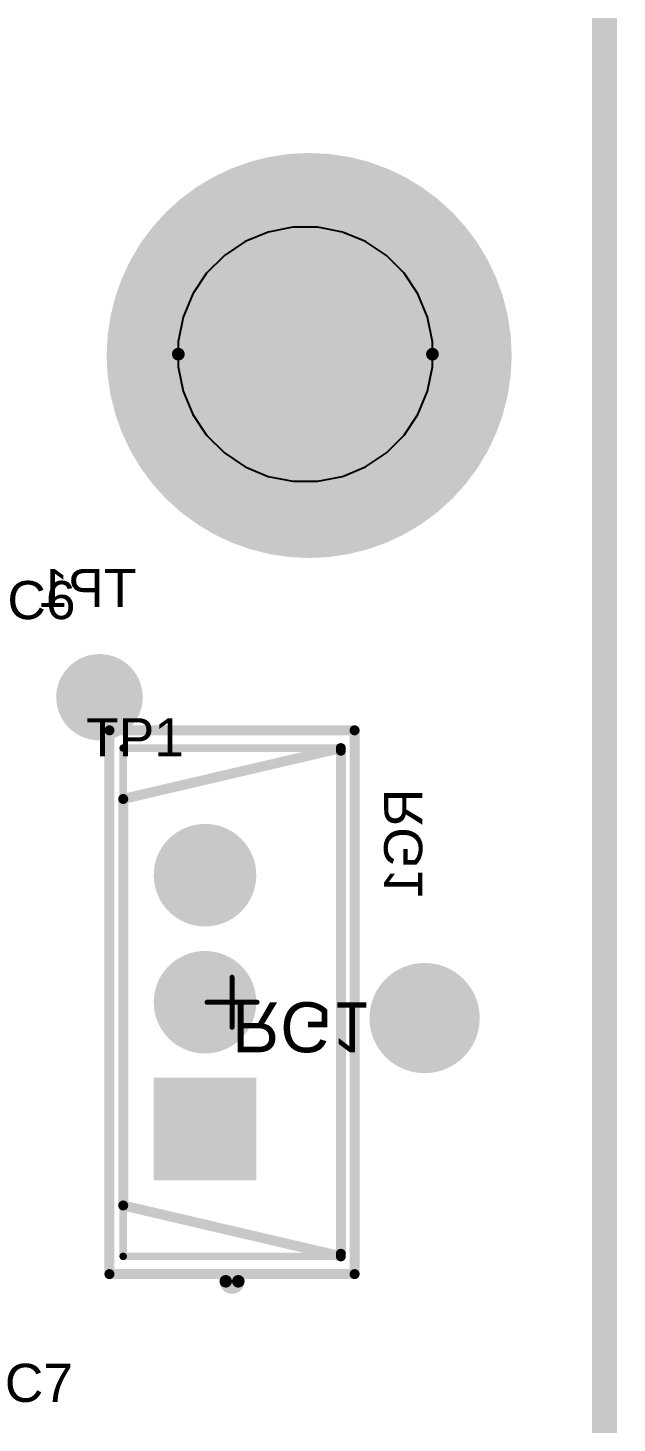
# Model space of a CAD drawing. Header units: millimetres. Extents: x 54 to 247, y 53 to 195.
# Drawn here: x 234.81 to 246.59, y 134.56 to 162.45 of the extents above; entities that cross this region are included whole.
import ezdxf

# ---------------------------------------------------------------- set-up
doc = ezdxf.new("R2010")
doc.units = ezdxf.units.MM
for name, color, linetype in [('BottomOverlay', 54, 'Continuous'), ('BottomSolder', 6, 'Continuous'), ('Mechanical1', 6, 'Continuous'), ('Mechanical10', 56, 'Continuous'), ('Mechanical11', 56, 'Continuous'), ('Mechanical12', 56, 'Continuous'), ('Mechanical14', 56, 'Continuous'), ('Mechanical15', 56, 'Continuous'), ('Mechanical6', 56, 'Continuous'), ('Mechanical7', 56, 'Continuous'), ('MultiLayer', 9, 'Continuous'), ('PadHoleLayer', 156, 'Continuous'), ('TopSolder', 216, 'Continuous')]:
    doc.layers.add(name, color=color, linetype=linetype)
doc.styles.add('Arial', font='arial.ttf', dxfattribs={"height": 0.2})

# ---------------------------------------------------------------- blocks, each defined once
blk = doc.blocks.new('T____P_____B_254')
at = {"layer": 'BottomSolder'}
h = blk.add_hatch(color=6, dxfattribs=at)
edge = h.paths.add_edge_path()
edge.add_arc((0, 0), 0.864, 0, 360)
at = {"layer": 'MultiLayer'}
h = blk.add_hatch(color=9, dxfattribs=at)
edge = h.paths.add_edge_path()
edge.add_arc((0, 0), 0.762, 0, 360)
at = {"layer": 'PadHoleLayer'}
h = blk.add_hatch(color=156, dxfattribs=at)
edge = h.paths.add_edge_path()
edge.add_arc((0, 0), 0.381, 0, 360)
at = {"layer": 'TopSolder'}
h = blk.add_hatch(color=216, dxfattribs=at)
edge = h.paths.add_edge_path()
edge.add_arc((0, 0), 0.864, 0, 360)
blk = doc.blocks.new('F_________LM7805CT_0_B_259')
at = {"layer": 'BottomSolder'}
h = blk.add_hatch(color=6, dxfattribs=at)
edge = h.paths.add_edge_path()
edge.add_arc((-0.54, 2.54), 1.025, 0, 360)
h = blk.add_hatch(color=6, dxfattribs=at)
edge = h.paths.add_edge_path()
edge.add_arc((-0.54, 0), 1.025, 0, 360)
blk.add_hatch(color=6, dxfattribs=at).paths.add_polyline_path([(-1.565, -1.51), (0.485, -1.51), (0.485, -3.56), (-1.565, -3.56)])
at = {"layer": 'MultiLayer'}
h = blk.add_hatch(color=9, dxfattribs=at)
edge = h.paths.add_edge_path()
edge.add_arc((-0.54, 2.54), 1.025, 0, 360)
h = blk.add_hatch(color=9, dxfattribs=at)
edge = h.paths.add_edge_path()
edge.add_arc((-0.54, 0), 1.025, 0, 360)
blk.add_hatch(color=9, dxfattribs=at).paths.add_polyline_path([(-1.565, -1.51), (0.485, -1.51), (0.485, -3.56), (-1.565, -3.56)])
at = {"layer": 'PadHoleLayer'}
h = blk.add_hatch(color=156, dxfattribs=at)
edge = h.paths.add_edge_path()
edge.add_arc((-0.54, 2.54), 0.675, 0, 360)
h = blk.add_hatch(color=156, dxfattribs=at)
edge = h.paths.add_edge_path()
edge.add_arc((-0.54, 0), 0.675, 0, 360)
h = blk.add_hatch(color=156, dxfattribs=at)
edge = h.paths.add_edge_path()
edge.add_arc((-0.54, -2.535), 0.675, 0, 360)
at = {"layer": 'TopSolder'}
h = blk.add_hatch(color=216, dxfattribs=at)
edge = h.paths.add_edge_path()
edge.add_arc((-0.54, 2.54), 1.025, 0, 360)
h = blk.add_hatch(color=216, dxfattribs=at)
edge = h.paths.add_edge_path()
edge.add_arc((-0.54, 0), 1.025, 0, 360)
blk.add_hatch(color=216, dxfattribs=at).paths.add_polyline_path([(-1.565, -1.51), (0.485, -1.51), (0.485, -3.56), (-1.565, -3.56)])
at = {"layer": 'BottomOverlay', "const_width": 0.2}
for points in [[(-2.175, 4.063), (2.175, 5.079)], [(2.175, -5.029), (2.175, 5.029)], [(-2.175, -4.063), (-2.175, 4.063)], [(-2.175, -4.063), (2.175, -5.079)]]:
    blk.add_lwpolyline(points, dxfattribs=at)
at = {"layer": 'BottomOverlay'}
for points, const_width in [([(2.125, 5.079, 1), (2.225, 5.079, 1)], 0.1), ([(2.125, 5.029, 1), (2.225, 5.029, 1)], 0.1), ([(-2.225, 4.063, 1), (-2.125, 4.063, 1)], 0.1), ([(-2.225, 4.063, 1), (-2.125, 4.063, 1)], 0.1), ([(-2.225, -4.063, 1), (-2.125, -4.063, 1)], 0.1), ([(-2.225, -4.063, 1), (-2.125, -4.063, 1)], 0.1), ([(2.125, -5.029, 1), (2.225, -5.029, 1)], 0.1), ([(2.125, -5.079, 1), (2.225, -5.079, 1)], 0.1), ([(0.125, -5.579, 1), (-0.125, -5.579, 1)], 0.25), ([(-0.188, -5.579, 1), (-0.063, -5.579, 1)], 0.125), ([(0.063, -5.579, 1), (0.188, -5.579, 1)], 0.125)]:
    blk.add_lwpolyline(points, format="xyb", close=True, dxfattribs=dict(at, const_width=const_width))
at = {"layer": 'Mechanical10', "const_width": 0.2}
for points in [[(-2.45, -5.435), (-2.45, 5.435)], [(-2.45, 5.435), (2.45, 5.435)], [(2.45, -5.435), (2.45, 5.435)], [(-2.45, -5.435), (2.45, -5.435)]]:
    blk.add_lwpolyline(points, dxfattribs=at)
at = {"layer": 'Mechanical10', "const_width": 0.1}
for points in [[(-2.5, 5.435, 1), (-2.4, 5.435, 1)], [(-2.5, 5.435, 1), (-2.4, 5.435, 1)], [(2.4, 5.435, 1), (2.5, 5.435, 1)], [(2.4, 5.435, 1), (2.5, 5.435, 1)], [(-2.5, -5.435, 1), (-2.4, -5.435, 1)], [(-2.5, -5.435, 1), (-2.4, -5.435, 1)], [(2.4, -5.435, 1), (2.5, -5.435, 1)], [(2.4, -5.435, 1), (2.5, -5.435, 1)]]:
    blk.add_lwpolyline(points, format="xyb", close=True, dxfattribs=at)
at = {"layer": 'Mechanical12', "const_width": 0.15}
for points in [[(-2.175, -5.08), (-2.175, 5.08)], [(-2.175, 5.08), (2.175, 5.08)], [(2.175, -5.08), (2.175, 5.08)], [(-2.175, -5.08), (2.175, -5.08)]]:
    blk.add_lwpolyline(points, dxfattribs=at)
at = {"layer": 'Mechanical12', "const_width": 0.075}
for points in [[(-2.213, 5.08, 1), (-2.138, 5.08, 1)], [(-2.213, 5.08, 1), (-2.138, 5.08, 1)], [(2.138, 5.08, 1), (2.213, 5.08, 1)], [(2.138, 5.08, 1), (2.213, 5.08, 1)], [(-2.213, -5.08, 1), (-2.138, -5.08, 1)], [(-2.213, -5.08, 1), (-2.138, -5.08, 1)], [(2.138, -5.08, 1), (2.213, -5.08, 1)], [(2.138, -5.08, 1), (2.213, -5.08, 1)]]:
    blk.add_lwpolyline(points, format="xyb", close=True, dxfattribs=at)
at = {"layer": 'Mechanical15'}
for points, const_width in [([(-2.45, -5.435), (-2.45, 5.435)], 0.2), ([(-2.45, 5.435), (2.45, 5.435)], 0.2), ([(2.45, -5.435), (2.45, 5.435)], 0.2), ([(0, -0.5), (0, 0.5)], 0.1), ([(-0.5, 0), (0.5, 0)], 0.1), ([(-2.45, -5.435), (2.45, -5.435)], 0.2)]:
    blk.add_lwpolyline(points, dxfattribs=dict(at, const_width=const_width))
for points, const_width in [([(-2.5, 5.435, 1), (-2.4, 5.435, 1)], 0.1), ([(-2.5, 5.435, 1), (-2.4, 5.435, 1)], 0.1), ([(2.4, 5.435, 1), (2.5, 5.435, 1)], 0.1), ([(2.4, 5.435, 1), (2.5, 5.435, 1)], 0.1), ([(-0.025, 0.5, 1), (0.025, 0.5, 1)], 0.05), ([(-0.525, 0, 1), (-0.475, 0, 1)], 0.05), ([(0.475, 0, 1), (0.525, 0, 1)], 0.05), ([(-0.025, -0.5, 1), (0.025, -0.5, 1)], 0.05), ([(-2.5, -5.435, 1), (-2.4, -5.435, 1)], 0.1), ([(-2.5, -5.435, 1), (-2.4, -5.435, 1)], 0.1), ([(2.4, -5.435, 1), (2.5, -5.435, 1)], 0.1), ([(2.4, -5.435, 1), (2.5, -5.435, 1)], 0.1)]:
    blk.add_lwpolyline(points, format="xyb", close=True, dxfattribs=dict(at, const_width=const_width))
at = {"layer": 'Mechanical10', "text_generation_flag": 2}
blk.add_text('RG1', height=1, rotation=180, dxfattribs=at).set_placement((0, 0))

msp = doc.modelspace()

# ---------------------------------------------------------------- hatches: boundary and pattern name
at = {"layer": 'BottomSolder'}
h = msp.add_hatch(color=6, dxfattribs=at)
edge = h.paths.add_edge_path()
edge.add_arc((242.743, 142.66), 1.102, 0, 360)
at = {"layer": 'Mechanical10'}
h = msp.add_hatch(color=56, dxfattribs=at)
edge = h.paths.add_edge_path()
edge.add_arc((240.36, 155.931), 3.048, 0, 360)
h = msp.add_hatch(color=56, dxfattribs=at)
edge = h.paths.add_edge_path()
edge.add_arc((237.312, 155.931), 0.508, 0, 360)
h = msp.add_hatch(color=56, dxfattribs=at)
edge = h.paths.add_edge_path()
edge.add_arc((243.408, 155.931), 0.508, 0, 360)
at = {"layer": 'Mechanical11'}
h = msp.add_hatch(color=56, dxfattribs=at)
edge = h.paths.add_edge_path()
edge.add_arc((240.436, 155.905), 3.048, 0, 360)
h = msp.add_hatch(color=56, dxfattribs=at)
edge = h.paths.add_edge_path()
edge.add_arc((237.388, 155.905), 0.508, 0, 360)
h = msp.add_hatch(color=56, dxfattribs=at)
edge = h.paths.add_edge_path()
edge.add_arc((243.484, 155.905), 0.508, 0, 360)
at = {"layer": 'MultiLayer'}
h = msp.add_hatch(color=9, dxfattribs=at)
edge = h.paths.add_edge_path()
edge.add_arc((242.743, 142.66), 1, 0, 360)
at = {"layer": 'PadHoleLayer'}
h = msp.add_hatch(color=156, dxfattribs=at)
edge = h.paths.add_edge_path()
edge.add_arc((240.36, 155.931), 3.048, 0, 360)
h = msp.add_hatch(color=156, dxfattribs=at)
edge = h.paths.add_edge_path()
edge.add_arc((240.436, 155.905), 3.048, 0, 360)
h = msp.add_hatch(color=156, dxfattribs=at)
edge = h.paths.add_edge_path()
edge.add_arc((237.312, 155.931), 0.508, 0, 360)
h = msp.add_hatch(color=156, dxfattribs=at)
edge = h.paths.add_edge_path()
edge.add_arc((237.388, 155.905), 0.508, 0, 360)
h = msp.add_hatch(color=156, dxfattribs=at)
edge = h.paths.add_edge_path()
edge.add_arc((243.408, 155.931), 0.508, 0, 360)
h = msp.add_hatch(color=156, dxfattribs=at)
edge = h.paths.add_edge_path()
edge.add_arc((243.484, 155.905), 0.508, 0, 360)
h = msp.add_hatch(color=156, dxfattribs=at)
edge = h.paths.add_edge_path()
edge.add_arc((242.743, 142.66), 0.5, 0, 360)
at = {"layer": 'TopSolder'}
h = msp.add_hatch(color=216, dxfattribs=at)
edge = h.paths.add_edge_path()
edge.add_arc((242.743, 142.66), 1.102, 0, 360)

# ---------------------------------------------------------------- linework, layer by layer
at = {"layer": 'BottomSolder'}
for points, const_width in [([(242.436, 155.905, 1), (238.436, 155.905, 1)], 4), ([(237.436, 155.905, 1), (239.436, 155.905, 1)], 2), ([(241.436, 155.905, 1), (243.436, 155.905, 1)], 2)]:
    msp.add_lwpolyline(points, format="xyb", close=True, dxfattribs=dict(at, const_width=const_width))
at = {"layer": 'Mechanical1', "const_width": 0.5}
msp.add_lwpolyline([(246.341, 53.061), (246.341, 177.775)], dxfattribs=at)
at = {"layer": 'Mechanical1'}
for points, const_width in [([(242.9, 155.931, 1), (237.82, 155.931, 1)], 0.254), ([(237.757, 155.931, 1), (237.884, 155.931, 1)], 0.127), ([(242.837, 155.931, 1), (242.964, 155.931, 1)], 0.127)]:
    msp.add_lwpolyline(points, format="xyb", close=True, dxfattribs=dict(at, const_width=const_width))
at = {"layer": 'Mechanical7', "const_width": 0.0127}
for points in [[(239.619, 158.373), (240.11, 158.471)], [(240.11, 158.471), (240.36, 158.471)], [(240.36, 158.471), (240.61, 158.471)], [(240.61, 158.471), (241.101, 158.373)], [(238.741, 157.904), (239.157, 158.181)], [(239.157, 158.181), (239.619, 158.373)], [(241.101, 158.373), (241.563, 158.181)], [(241.563, 158.181), (241.979, 157.904)], [(238.387, 157.55), (238.741, 157.904)], [(241.979, 157.904), (242.333, 157.55)], [(238.109, 157.134), (238.387, 157.55)], [(242.333, 157.55), (242.611, 157.134)], [(237.918, 156.671), (238.109, 157.134)], [(242.611, 157.134), (242.803, 156.671)], [(237.82, 156.181), (237.918, 156.671)], [(242.803, 156.671), (242.9, 156.181)], [(237.82, 155.931), (237.82, 156.181)], [(242.9, 155.931), (242.9, 156.181)], [(237.82, 155.68), (237.82, 155.931)], [(242.9, 155.68), (242.9, 155.931)], [(237.82, 155.68), (237.918, 155.19)], [(242.803, 155.19), (242.9, 155.68)], [(237.918, 155.19), (238.109, 154.727)], [(242.611, 154.727), (242.803, 155.19)], [(238.109, 154.727), (238.387, 154.311)], [(242.333, 154.311), (242.611, 154.727)], [(238.387, 154.311), (238.741, 153.958)], [(241.979, 153.958), (242.333, 154.311)], [(238.741, 153.958), (239.157, 153.68)], [(241.563, 153.68), (241.979, 153.958)], [(239.157, 153.68), (239.619, 153.488)], [(241.101, 153.488), (241.563, 153.68)], [(239.619, 153.488), (240.11, 153.391)], [(240.11, 153.391), (240.36, 153.391)], [(240.36, 153.391), (240.61, 153.391)], [(240.61, 153.391), (241.101, 153.488)]]:
    msp.add_lwpolyline(points, dxfattribs=at)
at = {"layer": 'Mechanical7', "const_width": 0.00635}
for points in [[(240.107, 158.471, 1), (240.113, 158.471, 1)], [(240.107, 158.471, 1), (240.113, 158.471, 1)], [(240.357, 158.471, 1), (240.363, 158.471, 1)], [(240.357, 158.471, 1), (240.363, 158.471, 1)], [(240.607, 158.471, 1), (240.614, 158.471, 1)], [(240.607, 158.471, 1), (240.614, 158.471, 1)], [(239.154, 158.181, 1), (239.16, 158.181, 1)], [(239.154, 158.181, 1), (239.16, 158.181, 1)], [(239.616, 158.373, 1), (239.623, 158.373, 1)], [(239.616, 158.373, 1), (239.623, 158.373, 1)], [(241.098, 158.373, 1), (241.104, 158.373, 1)], [(241.098, 158.373, 1), (241.104, 158.373, 1)], [(241.56, 158.181, 1), (241.567, 158.181, 1)], [(241.56, 158.181, 1), (241.567, 158.181, 1)], [(238.738, 157.904, 1), (238.744, 157.904, 1)], [(238.738, 157.904, 1), (238.744, 157.904, 1)], [(241.976, 157.904, 1), (241.983, 157.904, 1)], [(241.976, 157.904, 1), (241.983, 157.904, 1)], [(238.384, 157.55, 1), (238.39, 157.55, 1)], [(238.384, 157.55, 1), (238.39, 157.55, 1)], [(242.33, 157.55, 1), (242.336, 157.55, 1)], [(242.33, 157.55, 1), (242.336, 157.55, 1)], [(238.106, 157.134, 1), (238.112, 157.134, 1)], [(238.106, 157.134, 1), (238.112, 157.134, 1)], [(242.608, 157.134, 1), (242.614, 157.134, 1)], [(242.608, 157.134, 1), (242.614, 157.134, 1)], [(237.915, 156.671, 1), (237.921, 156.671, 1)], [(237.915, 156.671, 1), (237.921, 156.671, 1)], [(242.799, 156.671, 1), (242.806, 156.671, 1)], [(242.799, 156.671, 1), (242.806, 156.671, 1)], [(237.817, 156.181, 1), (237.823, 156.181, 1)], [(237.817, 156.181, 1), (237.823, 156.181, 1)], [(242.897, 156.181, 1), (242.903, 156.181, 1)], [(242.897, 156.181, 1), (242.903, 156.181, 1)], [(237.817, 155.931, 1), (237.823, 155.931, 1)], [(237.817, 155.931, 1), (237.823, 155.931, 1)], [(242.897, 155.931, 1), (242.903, 155.931, 1)], [(242.897, 155.931, 1), (242.903, 155.931, 1)], [(237.817, 155.68, 1), (237.823, 155.68, 1)], [(237.817, 155.68, 1), (237.823, 155.68, 1)], [(242.897, 155.68, 1), (242.903, 155.68, 1)], [(242.897, 155.68, 1), (242.903, 155.68, 1)], [(237.915, 155.19, 1), (237.921, 155.19, 1)], [(237.915, 155.19, 1), (237.921, 155.19, 1)], [(242.799, 155.19, 1), (242.806, 155.19, 1)], [(242.799, 155.19, 1), (242.806, 155.19, 1)], [(238.106, 154.727, 1), (238.112, 154.727, 1)], [(238.106, 154.727, 1), (238.112, 154.727, 1)], [(242.608, 154.727, 1), (242.614, 154.727, 1)], [(242.608, 154.727, 1), (242.614, 154.727, 1)], [(238.384, 154.311, 1), (238.39, 154.311, 1)], [(238.384, 154.311, 1), (238.39, 154.311, 1)], [(242.33, 154.311, 1), (242.336, 154.311, 1)], [(242.33, 154.311, 1), (242.336, 154.311, 1)], [(238.738, 153.958, 1), (238.744, 153.958, 1)], [(238.738, 153.958, 1), (238.744, 153.958, 1)], [(241.976, 153.958, 1), (241.983, 153.958, 1)], [(241.976, 153.958, 1), (241.983, 153.958, 1)], [(239.154, 153.68, 1), (239.16, 153.68, 1)], [(239.154, 153.68, 1), (239.16, 153.68, 1)], [(241.56, 153.68, 1), (241.567, 153.68, 1)], [(241.56, 153.68, 1), (241.567, 153.68, 1)], [(239.616, 153.488, 1), (239.623, 153.488, 1)], [(239.616, 153.488, 1), (239.623, 153.488, 1)], [(240.107, 153.391, 1), (240.113, 153.391, 1)], [(240.107, 153.391, 1), (240.113, 153.391, 1)], [(240.357, 153.391, 1), (240.363, 153.391, 1)], [(240.357, 153.391, 1), (240.363, 153.391, 1)], [(240.607, 153.391, 1), (240.614, 153.391, 1)], [(240.607, 153.391, 1), (240.614, 153.391, 1)], [(241.098, 153.488, 1), (241.104, 153.488, 1)], [(241.098, 153.488, 1), (241.104, 153.488, 1)]]:
    msp.add_lwpolyline(points, format="xyb", close=True, dxfattribs=at)
at = {"layer": 'MultiLayer'}
for p, q in [((240.11, 158.471), (239.619, 158.373)), ((240.36, 158.471), (240.11, 158.471)), ((240.61, 158.471), (240.36, 158.471)), ((241.101, 158.373), (240.61, 158.471)), ((239.157, 158.182), (238.741, 157.904)), ((239.619, 158.373), (239.157, 158.182)), ((241.563, 158.182), (241.101, 158.373)), ((241.979, 157.904), (241.563, 158.182)), ((238.741, 157.904), (238.387, 157.55)), ((242.333, 157.55), (241.979, 157.904)), ((238.387, 157.55), (238.109, 157.134)), ((242.611, 157.134), (242.333, 157.55)), ((238.109, 157.134), (237.918, 156.671)), ((242.803, 156.671), (242.611, 157.134)), ((237.918, 156.671), (237.82, 156.181)), ((242.9, 156.181), (242.803, 156.671)), ((237.82, 156.181), (237.82, 155.931)), ((242.9, 155.931), (242.9, 156.181)), ((237.82, 155.931), (237.82, 155.931)), ((237.82, 155.931), (237.82, 155.68)), ((242.9, 155.68), (242.9, 155.931)), ((237.82, 155.68), (237.918, 155.19)), ((242.803, 155.19), (242.9, 155.68)), ((237.918, 155.19), (238.109, 154.727)), ((242.611, 154.727), (242.803, 155.19)), ((238.109, 154.727), (238.387, 154.311)), ((242.333, 154.311), (242.611, 154.727)), ((238.387, 154.311), (238.741, 153.958)), ((241.979, 153.958), (242.333, 154.311)), ((238.741, 153.958), (239.157, 153.68)), ((241.563, 153.68), (241.979, 153.958)), ((239.157, 153.68), (239.619, 153.488)), ((241.101, 153.488), (241.563, 153.68)), ((239.619, 153.488), (240.11, 153.391)), ((240.11, 153.391), (240.36, 153.391)), ((240.36, 153.391), (240.61, 153.391)), ((240.61, 153.391), (241.101, 153.488))]:
    msp.add_line(p, q, dxfattribs=at)
at = {"layer": 'TopSolder'}
for points, const_width in [([(242.484, 155.905, 1), (238.388, 155.905, 1)], 4), ([(237.388, 155.905, 1), (239.388, 155.905, 1)], 2), ([(241.484, 155.905, 1), (243.484, 155.905, 1)], 2)]:
    msp.add_lwpolyline(points, format="xyb", close=True, dxfattribs=dict(at, const_width=const_width))

# ---------------------------------------------------------------- block references
for name, p in [('T____P_____B_254', (236.245, 149.073)), ('F_________LM7805CT_0_B_259', (238.894, 142.977))]:
    msp.add_blockref(name, p)

# ---------------------------------------------------------------- texts
at = {"layer": 'BottomOverlay', "style": 'Arial', "text_generation_flag": 2}
msp.add_text('TP1', height=0.762, dxfattribs=at).set_placement((236.982, 150.876))
msp.add_text('RG1', height=0.762, rotation=90, dxfattribs=at).set_placement((242.697, 147.244))
at = {"layer": 'Mechanical14', "style": 'Arial'}
for s, p in [('C6', (234.404, 150.635)), ('C7', (234.353, 134.988))]:
    msp.add_text(s, height=0.762, dxfattribs=at).set_placement(p)
at = {"layer": 'Mechanical6', "style": 'Arial'}
msp.add_text('TP1', height=0.762, dxfattribs=at).set_placement((235.979, 147.892))

doc.saveas('drawing.dxf')
